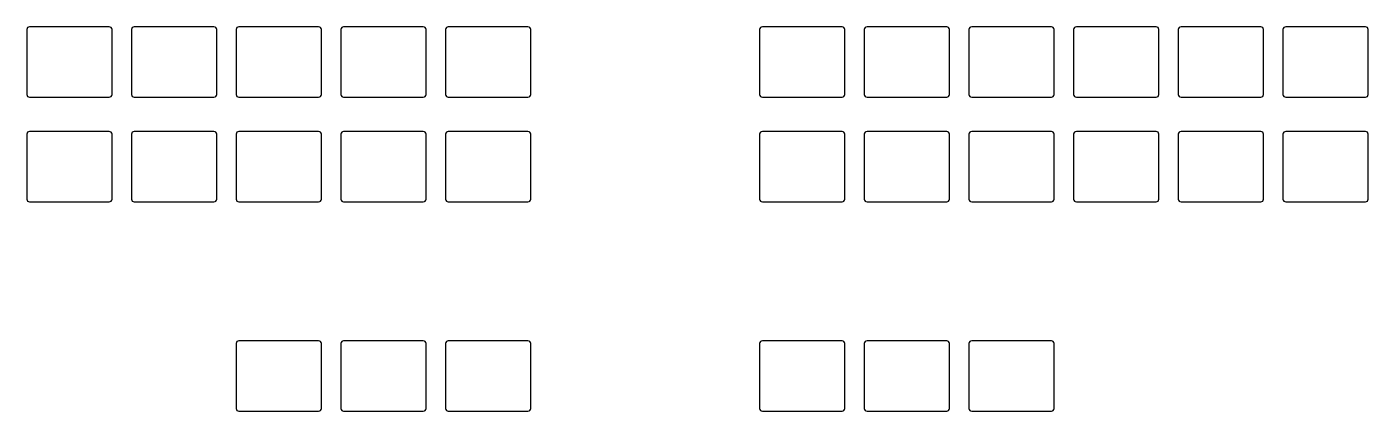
# Model space of a CAD drawing. Header units: millimetres. Extents: x 2 to 246, y -73 to -3.
import ezdxf

# ---------------------------------------------------------------- set-up
doc = ezdxf.new("R2010")
doc.units = ezdxf.units.MM

msp = doc.modelspace()

# ---------------------------------------------------------------- linework, layer by layer
for p, q in [((1.775, -3.625), (1.775, -15.425)), ((16.775, -3.125), (2.275, -3.125)), ((17.275, -15.425), (17.275, -3.625)), ((20.825, -3.625), (20.825, -15.425)), ((35.825, -3.125), (21.325, -3.125)), ((36.325, -15.425), (36.325, -3.625)), ((39.875, -3.625), (39.875, -15.425)), ((54.875, -3.125), (40.375, -3.125)), ((55.375, -15.425), (55.375, -3.625)), ((58.925, -3.625), (58.925, -15.425)), ((73.925, -3.125), (59.425, -3.125)), ((74.425, -15.425), (74.425, -3.625)), ((77.975, -3.625), (77.975, -15.425)), ((92.975, -3.125), (78.475, -3.125)), ((93.475, -15.425), (93.475, -3.625)), ((135.125, -3.625), (135.125, -15.425)), ((150.125, -3.125), (135.625, -3.125)), ((150.625, -15.425), (150.625, -3.625)), ((154.175, -3.625), (154.175, -15.425)), ((169.175, -3.125), (154.675, -3.125)), ((169.675, -15.425), (169.675, -3.625)), ((173.225, -3.625), (173.225, -15.425)), ((188.225, -3.125), (173.725, -3.125)), ((188.725, -15.425), (188.725, -3.625)), ((192.275, -3.625), (192.275, -15.425)), ((207.275, -3.125), (192.775, -3.125)), ((207.775, -15.425), (207.775, -3.625)), ((211.325, -3.625), (211.325, -15.425)), ((226.325, -3.125), (211.825, -3.125)), ((226.825, -15.425), (226.825, -3.625)), ((230.375, -3.625), (230.375, -15.425)), ((245.375, -3.125), (230.875, -3.125)), ((245.875, -15.425), (245.875, -3.625)), ((2.275, -15.925), (16.775, -15.925)), ((21.325, -15.925), (35.825, -15.925)), ((40.375, -15.925), (54.875, -15.925)), ((59.425, -15.925), (73.925, -15.925)), ((78.475, -15.925), (92.975, -15.925)), ((135.625, -15.925), (150.125, -15.925)), ((154.675, -15.925), (169.175, -15.925)), ((173.725, -15.925), (188.225, -15.925)), ((192.775, -15.925), (207.275, -15.925)), ((211.825, -15.925), (226.325, -15.925)), ((230.875, -15.925), (245.375, -15.925)), ((1.775, -22.675), (1.775, -34.475)), ((16.775, -22.175), (2.275, -22.175)), ((17.275, -34.475), (17.275, -22.675)), ((20.825, -22.675), (20.825, -34.475)), ((35.825, -22.175), (21.325, -22.175)), ((36.325, -34.475), (36.325, -22.675)), ((39.875, -22.675), (39.875, -34.475)), ((54.875, -22.175), (40.375, -22.175)), ((55.375, -34.475), (55.375, -22.675)), ((58.925, -22.675), (58.925, -34.475)), ((73.925, -22.175), (59.425, -22.175)), ((74.425, -34.475), (74.425, -22.675)), ((77.975, -22.675), (77.975, -34.475)), ((92.975, -22.175), (78.475, -22.175)), ((93.475, -34.475), (93.475, -22.675)), ((135.125, -22.675), (135.125, -34.475)), ((150.125, -22.175), (135.625, -22.175)), ((150.625, -34.475), (150.625, -22.675)), ((154.175, -22.675), (154.175, -34.475)), ((169.175, -22.175), (154.675, -22.175)), ((169.675, -34.475), (169.675, -22.675)), ((173.225, -22.675), (173.225, -34.475)), ((188.225, -22.175), (173.725, -22.175)), ((188.725, -34.475), (188.725, -22.675)), ((192.275, -22.675), (192.275, -34.475)), ((207.275, -22.175), (192.775, -22.175)), ((207.775, -34.475), (207.775, -22.675)), ((211.325, -22.675), (211.325, -34.475)), ((226.325, -22.175), (211.825, -22.175)), ((226.825, -34.475), (226.825, -22.675)), ((230.375, -22.675), (230.375, -34.475)), ((245.375, -22.175), (230.875, -22.175)), ((245.875, -34.475), (245.875, -22.675)), ((2.275, -34.975), (16.775, -34.975)), ((21.325, -34.975), (35.825, -34.975)), ((40.375, -34.975), (54.875, -34.975)), ((59.425, -34.975), (73.925, -34.975)), ((78.475, -34.975), (92.975, -34.975)), ((135.625, -34.975), (150.125, -34.975)), ((154.675, -34.975), (169.175, -34.975)), ((173.725, -34.975), (188.225, -34.975)), ((192.775, -34.975), (207.275, -34.975)), ((211.825, -34.975), (226.325, -34.975)), ((230.875, -34.975), (245.375, -34.975)), ((39.875, -60.775), (39.875, -72.575)), ((54.875, -60.275), (40.375, -60.275)), ((55.375, -72.575), (55.375, -60.775)), ((58.925, -60.775), (58.925, -72.575)), ((73.925, -60.275), (59.425, -60.275)), ((74.425, -72.575), (74.425, -60.775)), ((77.975, -60.775), (77.975, -72.575)), ((92.975, -60.275), (78.475, -60.275)), ((93.475, -72.575), (93.475, -60.775)), ((135.125, -60.775), (135.125, -72.575)), ((150.125, -60.275), (135.625, -60.275)), ((150.625, -72.575), (150.625, -60.775)), ((154.175, -60.775), (154.175, -72.575)), ((169.175, -60.275), (154.675, -60.275)), ((169.675, -72.575), (169.675, -60.775)), ((173.225, -60.775), (173.225, -72.575)), ((188.225, -60.275), (173.725, -60.275)), ((188.725, -72.575), (188.725, -60.775)), ((40.375, -73.075), (54.875, -73.075)), ((59.425, -73.075), (73.925, -73.075)), ((78.475, -73.075), (92.975, -73.075)), ((135.625, -73.075), (150.125, -73.075)), ((154.675, -73.075), (169.175, -73.075)), ((173.725, -73.075), (188.225, -73.075))]:
    msp.add_line(p, q)
for centre, start, end in [((2.275, -3.625), 90, 180), ((16.775, -3.625), 0, 90), ((21.325, -3.625), 90, 180), ((35.825, -3.625), 0, 90), ((40.375, -3.625), 90, 180), ((54.875, -3.625), 0, 90), ((59.425, -3.625), 90, 180), ((73.925, -3.625), 0, 90), ((78.475, -3.625), 90, 180), ((92.975, -3.625), 0, 90), ((135.625, -3.625), 90, 180), ((150.125, -3.625), 0, 90), ((154.675, -3.625), 90, 180), ((169.175, -3.625), 0, 90), ((173.725, -3.625), 90, 180), ((188.225, -3.625), 0, 90), ((192.775, -3.625), 90, 180), ((207.275, -3.625), 0, 90), ((211.825, -3.625), 90, 180), ((226.325, -3.625), 0, 90), ((230.875, -3.625), 90, 180), ((245.375, -3.625), 0, 90), ((2.275, -15.425), 180, 270), ((16.775, -15.425), 270, 0), ((21.325, -15.425), 180, 270), ((35.825, -15.425), 270, 0), ((40.375, -15.425), 180, 270), ((54.875, -15.425), 270, 0), ((59.425, -15.425), 180, 270), ((73.925, -15.425), 270, 0), ((78.475, -15.425), 180, 270), ((92.975, -15.425), 270, 0), ((135.625, -15.425), 180, 270), ((150.125, -15.425), 270, 0), ((154.675, -15.425), 180, 270), ((169.175, -15.425), 270, 0), ((173.725, -15.425), 180, 270), ((188.225, -15.425), 270, 0), ((192.775, -15.425), 180, 270), ((207.275, -15.425), 270, 0), ((211.825, -15.425), 180, 270), ((226.325, -15.425), 270, 0), ((230.875, -15.425), 180, 270), ((245.375, -15.425), 270, 0), ((2.275, -22.675), 90, 180), ((16.775, -22.675), 0, 90), ((21.325, -22.675), 90, 180), ((35.825, -22.675), 0, 90), ((40.375, -22.675), 90, 180), ((54.875, -22.675), 0, 90), ((59.425, -22.675), 90, 180), ((73.925, -22.675), 0, 90), ((78.475, -22.675), 90, 180), ((92.975, -22.675), 0, 90), ((135.625, -22.675), 90, 180), ((150.125, -22.675), 0, 90), ((154.675, -22.675), 90, 180), ((169.175, -22.675), 0, 90), ((173.725, -22.675), 90, 180), ((188.225, -22.675), 0, 90), ((192.775, -22.675), 90, 180), ((207.275, -22.675), 0, 90), ((211.825, -22.675), 90, 180), ((226.325, -22.675), 0, 90), ((230.875, -22.675), 90, 180), ((245.375, -22.675), 0, 90), ((2.275, -34.475), 180, 270), ((16.775, -34.475), 270, 0), ((21.325, -34.475), 180, 270), ((35.825, -34.475), 270, 0), ((40.375, -34.475), 180, 270), ((54.875, -34.475), 270, 0), ((59.425, -34.475), 180, 270), ((73.925, -34.475), 270, 0), ((78.475, -34.475), 180, 270), ((92.975, -34.475), 270, 0), ((135.625, -34.475), 180, 270), ((150.125, -34.475), 270, 0), ((154.675, -34.475), 180, 270), ((169.175, -34.475), 270, 0), ((173.725, -34.475), 180, 270), ((188.225, -34.475), 270, 0), ((192.775, -34.475), 180, 270), ((207.275, -34.475), 270, 0), ((211.825, -34.475), 180, 270), ((226.325, -34.475), 270, 0), ((230.875, -34.475), 180, 270), ((245.375, -34.475), 270, 0), ((40.375, -60.775), 90, 180), ((54.875, -60.775), 0, 90), ((59.425, -60.775), 90, 180), ((73.925, -60.775), 0, 90), ((78.475, -60.775), 90, 180), ((92.975, -60.775), 0, 90), ((135.625, -60.775), 90, 180), ((150.125, -60.775), 0, 90), ((154.675, -60.775), 90, 180), ((169.175, -60.775), 0, 90), ((173.725, -60.775), 90, 180), ((188.225, -60.775), 0, 90), ((40.375, -72.575), 180, 270), ((54.875, -72.575), 270, 0), ((59.425, -72.575), 180, 270), ((73.925, -72.575), 270, 0), ((78.475, -72.575), 180, 270), ((92.975, -72.575), 270, 0), ((135.625, -72.575), 180, 270), ((150.125, -72.575), 270, 0), ((154.675, -72.575), 180, 270), ((169.175, -72.575), 270, 0), ((173.725, -72.575), 180, 270), ((188.225, -72.575), 270, 0)]:
    msp.add_arc(centre, 0.5, start, end)

doc.saveas('drawing.dxf')
